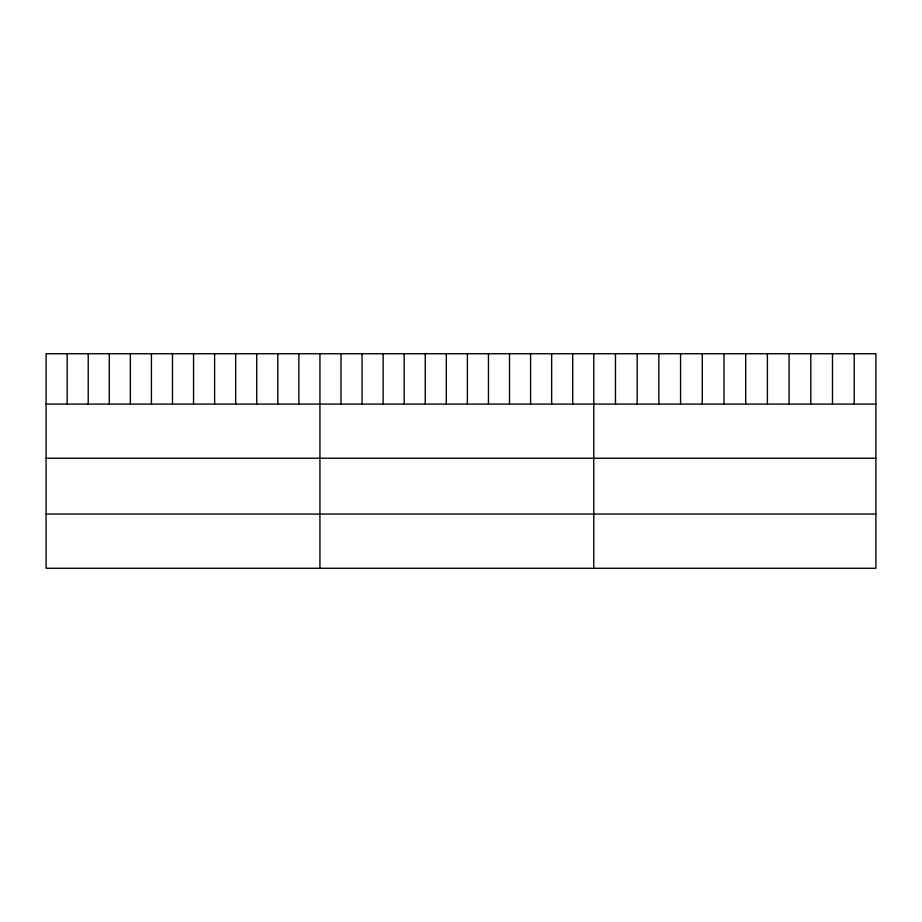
<?xml version="1.0" encoding="UTF-8"?>
<svg xmlns="http://www.w3.org/2000/svg" width="922" height="922" viewBox="0 0 922 922"><rect width="100%" height="100%" fill="white"/><g stroke="black" fill="none" stroke-linecap="round" stroke-linejoin="round"><path stroke-width="1.38" d="M875.9 404.078L875.9 568.263L46.1 568.263L46.1 353.737L875.9 353.737L875.9 404.078L46.1 404.078M46.1 458.257L875.9 458.257M46.1 514.073L875.9 514.073M854.198 353.737L854.198 404.078M832.497 353.737L832.497 404.078M810.795 353.737L810.795 404.078M789.094 353.737L789.094 404.078M767.392 353.737L767.392 404.078M745.691 353.737L745.691 404.078M723.977 353.737L723.977 404.078M702.276 353.737L702.276 404.078M680.574 353.737L680.574 404.078M658.873 353.737L658.873 404.078M637.171 353.737L637.171 404.078M615.47 353.737L615.47 404.078M593.768 353.737L593.768 568.263M572.7 353.737L572.7 404.078M551.644 353.737L551.644 404.078M530.576 353.737L530.576 404.078M509.509 353.737L509.509 404.078M488.453 353.737L488.453 404.078M467.385 353.737L467.385 404.078M446.317 353.737L446.317 404.078M425.249 353.737L425.249 404.078M404.193 353.737L404.193 404.078M383.126 353.737L383.126 404.078M362.058 353.737L362.058 404.078M341.002 353.737L341.002 404.078M319.934 353.737L319.934 568.263M298.866 353.737L298.866 404.078M277.81 353.737L277.81 404.078M256.742 353.737L256.742 404.078M235.675 353.737L235.675 404.078M214.619 353.737L214.619 404.078M193.551 353.737L193.551 404.078M172.483 353.737L172.483 404.078M151.415 353.737L151.415 404.078M130.359 353.737L130.359 404.078M109.292 353.737L109.292 404.078M88.224 353.737L88.224 404.078M67.168 353.737L67.168 404.078"/></g></svg>
